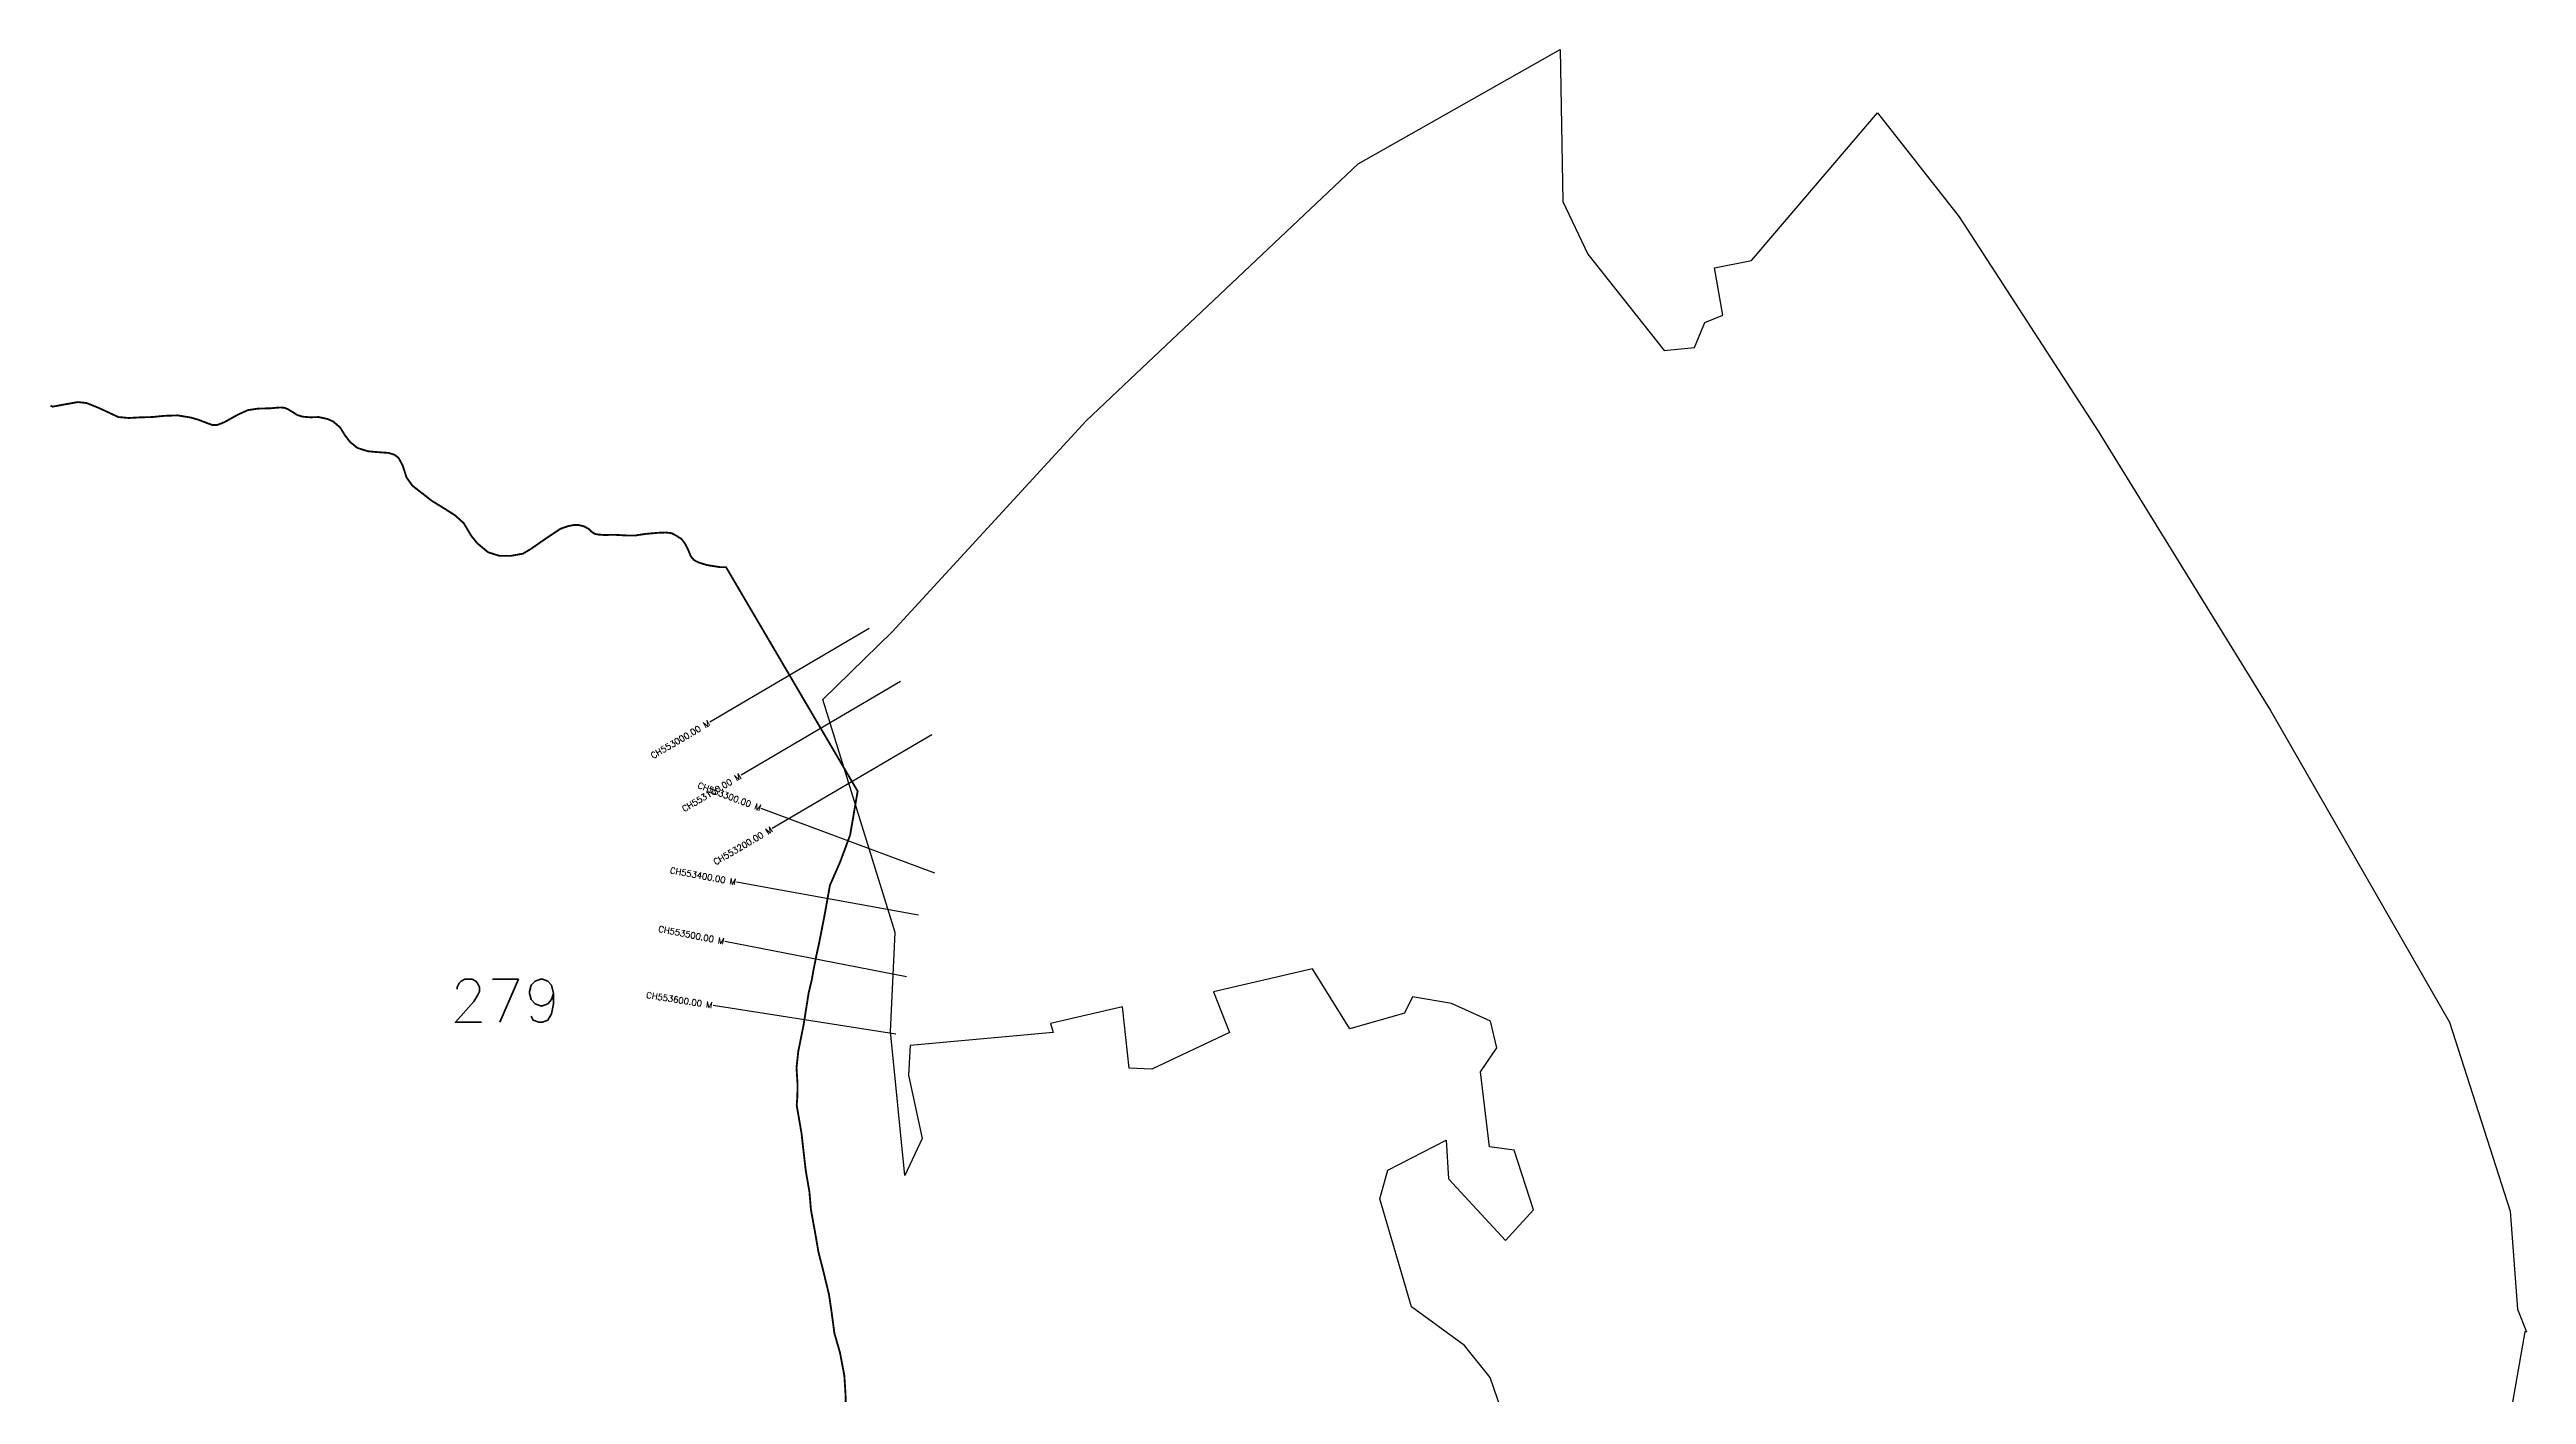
# Model space of a CAD drawing. Header units: metres. Extents: x 319310 to 323428, y 1852503 to 1859804.
# Drawn here: x 319365 to 323381, y 1857624 to 1859804 of the extents above; entities that cross this region are included whole.
import ezdxf
from ezdxf.enums import TextEntityAlignment as Align

# ---------------------------------------------------------------- set-up
doc = ezdxf.new("R2010")
doc.units = ezdxf.units.M
for name, color, linetype in [('CS', 134, 'Continuous'), ('CSMark', 6, 'Continuous'), ('NATURALLY PROTECTED', 3, 'Continuous'), ('village', 3, 'Continuous')]:
    doc.layers.add(name, color=color, linetype=linetype)
doc.styles.get("Standard").update_dxf_attribs({"font": 'simplex.shx'})

msp = doc.modelspace()

# ---------------------------------------------------------------- linework, layer by layer
at = {"color": 6, "flags": 128}
msp.add_lwpolyline([(321486.5, 1859619), (321814.1, 1859804)], dxfattribs=at)
at = {"layer": 'CS'}
for p, q in [((320694.1, 1858865.8), (320435.4, 1858713.8)), ((320744.7, 1858779.6), (320486.1, 1858627.6)), ((320795.4, 1858693.4), (320536.7, 1858541.4)), ((320800.2, 1858469.1), (320519, 1858573.9)), ((320774, 1858400.9), (320478.8, 1858454.3)), ((320754.3, 1858300.9), (320459.8, 1858358.1)), ((320737, 1858207.8), (320440.7, 1858254.6))]:
    msp.add_line(p, q, dxfattribs=at)
at = {"layer": 'NATURALLY PROTECTED', "const_width": 3, "flags": 128}
msp.add_lwpolyline([(319366.5, 1859226.6), (319370.1, 1859225.2), (319384.7, 1859227.9), (319410.9, 1859232.6), (319425.1, 1859231), (319445, 1859223), (319476.5, 1859208.3), (319493.5, 1859206.8), (319511.8, 1859207.8), (319531.3, 1859208.3), (319551.3, 1859210.3), (319572.7, 1859211), (319593.5, 1859207.6), (319606.4, 1859203.9), (319621.5, 1859198.1), (319629.1, 1859195.4), (319636.6, 1859195.4), (319648.1, 1859199.8), (319670, 1859212), (319686.4, 1859219.5), (319703, 1859222), (319723, 1859222.5), (319733, 1859223.4), (319739.1, 1859223.9), (319745.8, 1859223.3), (319751.1, 1859221.3), (319760.8, 1859215.3), (319766.7, 1859211.6), (319775.4, 1859208.9), (319788, 1859207.9), (319801.2, 1859208.3), (319815.3, 1859205.3), (319824.7, 1859201.2), (319836.1, 1859191.5), (319844.1, 1859178.6), (319852.2, 1859167.9), (319864.2, 1859158.2), (319881.3, 1859152.8), (319901.4, 1859151.1), (319914.5, 1859150.2), (319924.2, 1859147.2), (319931, 1859142), (319937.6, 1859129.7), (319943.8, 1859110.4), (319953.3, 1859097.1), (319985.1, 1859072.3), (320003.3, 1859061.2), (320022.6, 1859048.9), (320036.7, 1859036.1), (320048.4, 1859016.3), (320058.3, 1859003.9), (320076.1, 1858989.1), (320094.4, 1858983.3), (320112.6, 1858983.3), (320132.4, 1858986.8), (320145.4, 1858994.5), (320163, 1859006.8), (320180.7, 1859018.8), (320193.7, 1859027.3), (320205.1, 1859031.3), (320214.2, 1859033.2), (320222.9, 1859033.2), (320231.8, 1859031), (320239.7, 1859026.7), (320244.2, 1859022.2), (320249.2, 1859018.9), (320254.8, 1859017.8), (320264.7, 1859017.1), (320279.7, 1859017.5), (320301.3, 1859016.3), (320314.9, 1859016.4), (320331.5, 1859018.9), (320350.7, 1859020.6), (320357.4, 1859021), (320364.6, 1859021.1), (320373.4, 1859020.1), (320380.8, 1859016.3), (320389.8, 1859010.5), (320395.4, 1859003), (320400.5, 1858992.9), (320404.7, 1858982.5), (320409.9, 1858976.5), (320416.7, 1858972.8), (320430.9, 1858968.4), (320451.6, 1858965.1), (320461.8, 1858965), (320675.2, 1858601.9), (320663, 1858530.7), (320646.7, 1858486.8), (320630.3, 1858449.5), (320621.5, 1858400.5), (320612.5, 1858354.5), (320608.2, 1858335.2), (320603.8, 1858312.8), (320600.6, 1858294.9), (320595.8, 1858275.1), (320587.4, 1858222.1), (320579, 1858180.5), (320576.1, 1858153.6), (320577.7, 1858127.8), (320577.5, 1858107.4), (320576.4, 1858092.7), (320578.8, 1858078.7), (320584.2, 1858047.4), (320586.9, 1858022.9), (320591.3, 1857985.4), (320597, 1857952.5), (320599.5, 1857923.2), (320606.3, 1857886.1), (320611.6, 1857855.1), (320619.3, 1857825), (320628.7, 1857786.2), (320632.9, 1857758), (320637.5, 1857723.3), (320646.5, 1857692.1), (320653.6, 1857654.9), (320655.6, 1857623.9), (320656.2, 1857586.7)], dxfattribs=at)
at = {"layer": 'village', "color": 6}
for points in [[(321814.1, 1859804, 0), (321818.7, 1859557.8, 0), (321859.2, 1859472.2, 0), (321983.1, 1859316.4, 0), (322031.9, 1859321.3, 0), (322048.7, 1859361.8, 0), (322078, 1859373.6, 0), (322064.3, 1859450.2, 0), (322124.2, 1859462.2, 0), (322328.9, 1859701.4, 0), (322461.2, 1859532.7, 0), (322686.6, 1859185.4, 0), (322966, 1858732.7, 0), (323256.4, 1858227.2, 0), (323354.5, 1857921, 0), (323366.5, 1857762.3, 0), (323380.9, 1857725.7, 0), (323378.3, 1857725.7, 0), (323284.6, 1857193, 0), (323076, 1856948.2, 0), (322864.2, 1856561.2, 0), (323043.3, 1855513.1, 0)], [(321718.5, 1857599.7, 0), (321700.5, 1857651.5, 0), (321659.2, 1857703.2, 0), (321573, 1857766.1, 0), (321522, 1857941, 0), (321535, 1857987.5, 0), (321629.4, 1858036.1, 0), (321633.3, 1857973.5, 0), (321725.8, 1857873.3, 0), (321771.2, 1857923, 0), (321739.5, 1858020, 0), (321699.4, 1858025.3, 0), (321684.8, 1858146.8, 0), (321711.8, 1858185.9, 0), (321701.4, 1858229.2, 0), (321637.9, 1858257.6, 0), (321575, 1858268.4, 0), (321561.7, 1858241.8, 0), (321473, 1858216.8, 0), (321412.6, 1858313.7, 0), (321252.4, 1858276.4, 0), (321278, 1858210.7, 0), (321152.4, 1858151.5, 0), (321115.6, 1858153.1, 0), (321104.8, 1858252.2, 0), (320988, 1858225.3, 0), (320992.4, 1858210.9, 0), (320760.3, 1858189.4, 0), (320757.9, 1858141.3, 0), (320780, 1858039.1, 0), (320751.7, 1857979.1, 0), (320728.6, 1858212.4, 0), (320735.9, 1858372.8, 0), (320618.9, 1858750.7, 0), (320731.3, 1858860.4, 0), (321045.7, 1859202.1, 0), (321116.5, 1859269, 0), (321486.5, 1859619, 0)]]:
    msp.add_polyline3d(points, dxfattribs=at)

# ---------------------------------------------------------------- texts
at = {"insert": (320014.1, 1858297.4), "char_height": 70, "attachment_point": 1}
msp.add_mtext_dynamic_manual_height_columns('279', width=95.172, gutter_width=1, heights=[0], dxfattribs=at)
at = {"layer": 'CSMark'}
for s, rotation, p in [('CH553000.00 M', 30.439, (320434.5, 1858713.3)), ('CH553100.00 M', 30.439, (320485.2, 1858627.1)), ('CH553300.00 M', 339.5658, (320518.1, 1858574.2)), ('CH553200.00 M', 30.439, (320535.9, 1858540.9)), ('CH553400.00 M', 349.7357, (320477.8, 1858454.5)), ('CH553500.00 M', 349.0195, (320458.8, 1858358.3)), ('CH553600.00 M', 351.0182, (320439.7, 1858254.8))]:
    msp.add_text(s, height=10, rotation=rotation, dxfattribs=at).set_placement(p, align=Align.MIDDLE_RIGHT)

doc.saveas('drawing.dxf')
